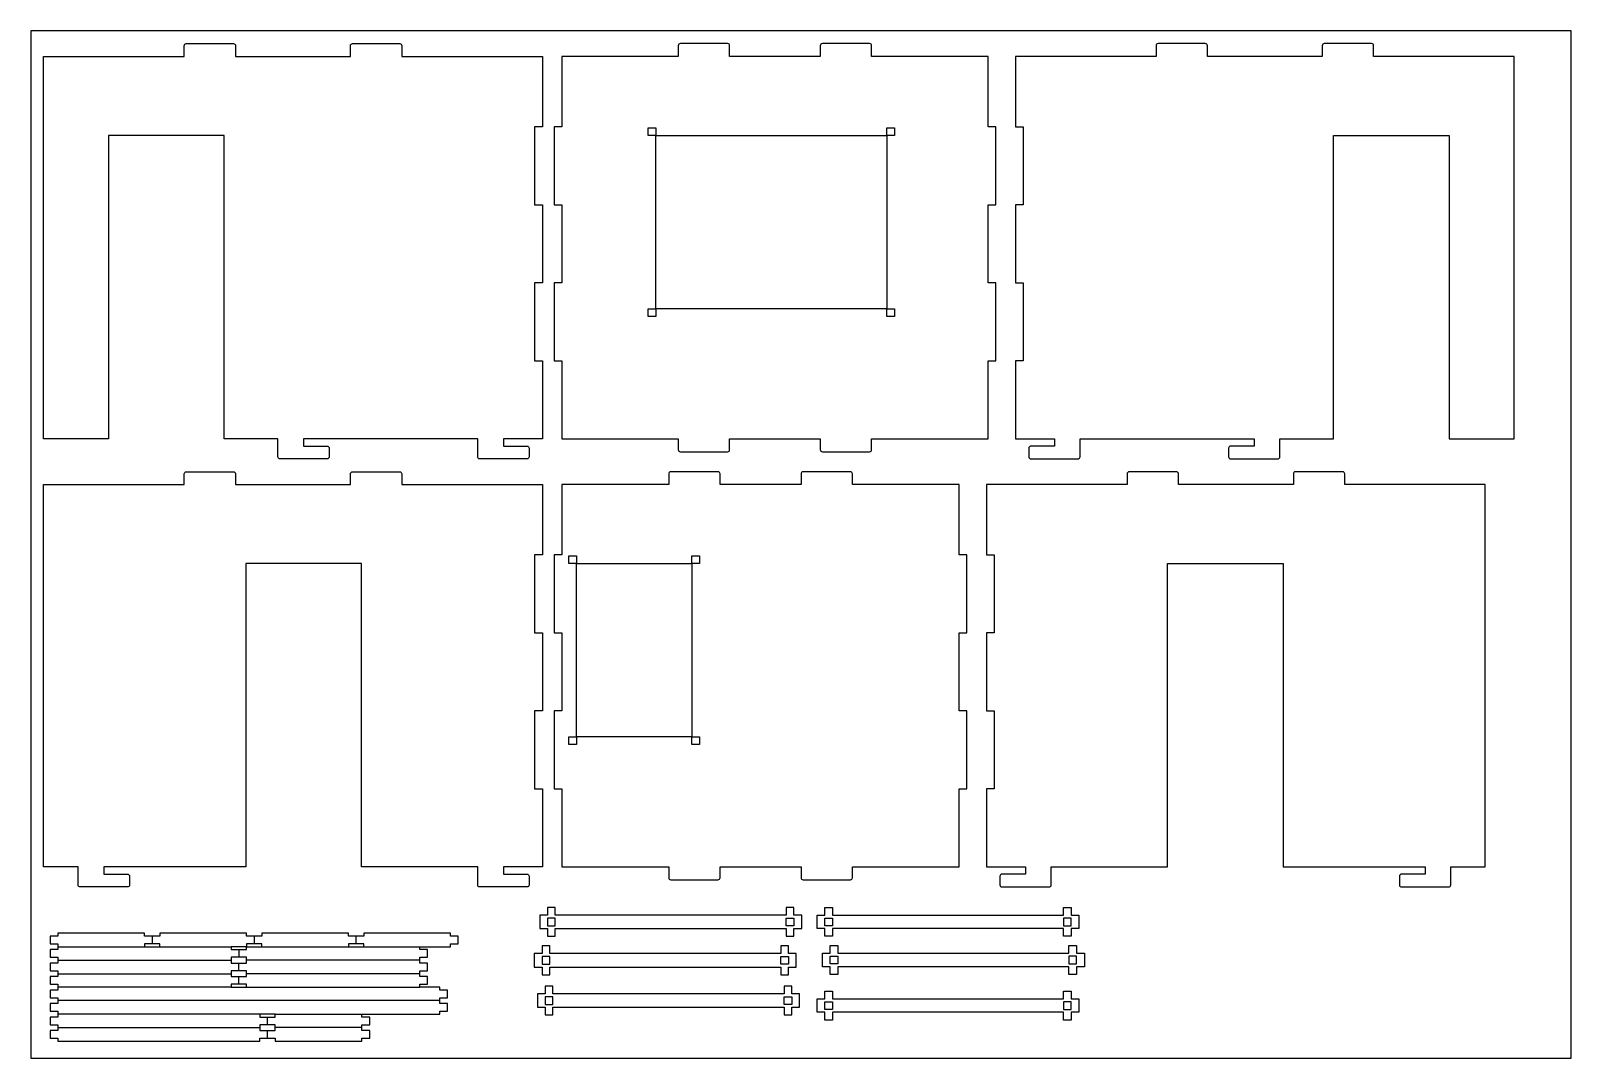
# Model space of a CAD drawing. Header units: inches. Extents: x 331 to 931, y 142 to 542.
import ezdxf

# ---------------------------------------------------------------- set-up
doc = ezdxf.new("R2010")
doc.units = ezdxf.units.IN
doc.header["$MEASUREMENT"] = 0
doc.layers.add('2', color=3, linetype='Continuous')
doc.layers.add('3', color=30, linetype='Continuous')

msp = doc.modelspace()

# ---------------------------------------------------------------- linework, layer by layer
at = {"layer": '2'}
for p, q in [((378.54, 189.11), (378.54, 186.11)), ((418.29, 189.11), (418.29, 186.11)), ((458.04, 186.11), (458.04, 189.11)), ((341.79, 184.99), (375.54, 184.99)), ((381.54, 184.99), (409.29, 184.99)), ((412.29, 183.86), (412.29, 180.86)), ((421.29, 184.99), (455.04, 184.99)), ((461.04, 184.99), (482.79, 184.99)), ((341.79, 179.74), (409.29, 179.74)), ((341.79, 174.49), (409.29, 174.49)), ((412.29, 175.61), (412.29, 178.61)), ((482.79, 179.74), (415.29, 179.74)), ((482.79, 174.49), (415.29, 174.49)), ((409.29, 169.24), (341.79, 169.24)), ((412.29, 170.36), (412.29, 173.36)), ((415.29, 169.24), (482.79, 169.24)), ((490.67, 163.99), (341.79, 163.99)), ((420.54, 158.74), (341.79, 158.74)), ((423.54, 154.61), (423.54, 157.61)), ((426.54, 158.74), (490.67, 158.74)), ((341.79, 153.49), (420.54, 153.49)), ((423.54, 149.36), (423.54, 152.36)), ((460.29, 153.49), (426.54, 153.49))]:
    msp.add_line(p, q, dxfattribs=at)
for points in [[(331.3, 141.59), (931.3, 141.59), (931.3, 541.59), (331.3, 541.59)], [(664.76, 500.84), (664.76, 503.84), (667.76, 503.84), (667.76, 500.84), (664.76, 500.84), (664.76, 433.34), (667.76, 433.34), (667.76, 430.34), (664.76, 430.34), (664.76, 433.34), (574.76, 433.34), (574.76, 430.34), (571.76, 430.34), (571.76, 433.34), (574.76, 433.34), (574.76, 500.84), (571.76, 500.84), (571.76, 503.84), (574.76, 503.84), (574.76, 500.84)], [(540.82, 337.16), (543.82, 337.16), (543.82, 334.16), (588.82, 334.16), (588.82, 337.16), (591.82, 337.16), (591.82, 334.16), (588.82, 334.16), (588.82, 266.66), (591.82, 266.66), (591.82, 263.66), (588.82, 263.66), (588.82, 266.66), (543.82, 266.66), (543.82, 263.66), (540.82, 263.66), (540.82, 266.66), (543.82, 266.66), (543.82, 334.16), (540.82, 334.16)], [(532.57, 193.15), (535.57, 193.15), (535.57, 196.15), (532.57, 196.15)], [(628.57, 193.15), (625.57, 193.15), (625.57, 196.15), (628.57, 196.15)], [(640.57, 196.15), (643.57, 196.15), (643.57, 193.15), (640.57, 193.15)], [(736.57, 196.15), (733.57, 196.15), (733.57, 193.15), (736.57, 193.15)], [(381.54, 186.11), (375.54, 186.11), (375.54, 184.99), (381.54, 184.99)], [(421.29, 186.11), (415.29, 186.11), (415.29, 184.99), (421.29, 184.99)], [(461.04, 186.11), (455.04, 186.11), (455.04, 184.99), (461.04, 184.99)], [(415.29, 184.99), (409.29, 184.99), (409.29, 183.86), (415.29, 183.86)], [(415.29, 180.86), (409.29, 180.86), (409.29, 178.61), (415.29, 178.61)], [(530.42, 178.19), (533.42, 178.19), (533.42, 181.19), (530.42, 181.19)], [(626.42, 178.19), (623.42, 178.19), (623.42, 181.19), (626.42, 181.19)], [(642.67, 181.33), (645.67, 181.33), (645.67, 178.33), (642.67, 178.33)], [(738.67, 181.33), (735.67, 181.33), (735.67, 178.33), (738.67, 178.33)], [(415.29, 175.61), (409.29, 175.61), (409.29, 173.36), (415.29, 173.36)], [(415.29, 170.36), (409.29, 170.36), (409.29, 169.24), (415.29, 169.24)], [(531.68, 162.53), (534.68, 162.53), (534.68, 165.53), (531.68, 165.53)], [(627.68, 162.53), (624.68, 162.53), (624.68, 165.53), (627.68, 165.53)], [(640.57, 163.57), (643.57, 163.57), (643.57, 160.57), (640.57, 160.57)], [(736.57, 163.57), (733.57, 163.57), (733.57, 160.57), (736.57, 160.57)], [(426.54, 158.74), (420.54, 158.74), (420.54, 157.61), (426.54, 157.61)], [(426.54, 154.61), (420.54, 154.61), (420.54, 152.36), (426.54, 152.36)]]:
    msp.add_lwpolyline(points, close=True, dxfattribs=at)
at = {"layer": '3'}
for points in [[(336.3, 531.59), (391.05, 531.59), (391.05, 535.79, -0.414214), (391.85, 536.59), (410.25, 536.59, -0.414214), (411.05, 535.79), (411.05, 531.59), (455.8, 531.59), (455.8, 535.79, -0.414214), (456.6, 536.59), (475, 536.59, -0.414214), (475.8, 535.79), (475.8, 531.59), (530.55, 531.59), (530.55, 504.21), (527.55, 504.21), (527.55, 473.84), (530.55, 473.84), (530.55, 443.46), (527.55, 443.46), (527.55, 413.09), (530.55, 413.09), (530.55, 382.71), (515.36, 382.71), (515.36, 379.91), (524.56, 379.91, -0.414214), (525.36, 379.11), (525.36, 375.71, -0.414214), (524.56, 374.91), (506.16, 374.91, -0.414214), (505.36, 375.71), (505.36, 379.91), (505.36, 382.71), (437.55, 382.71), (437.55, 379.91), (446.75, 379.91, -0.414214), (447.55, 379.11), (447.55, 375.71, -0.414214), (446.75, 374.91), (428.35, 374.91, -0.414214), (427.55, 375.71), (427.55, 379.91), (427.55, 382.71), (406.61, 382.71), (406.61, 500.84), (361.61, 500.84), (361.61, 382.71), (336.3, 382.71)], [(707.14, 443.46), (704.14, 443.46), (704.14, 473.84), (707.14, 473.84), (707.14, 504.21), (704.14, 504.21), (704.14, 531.59), (658.82, 531.59), (658.82, 535.79, 0.414214), (658.02, 536.59), (639.62, 536.59, 0.414214), (638.82, 535.79), (638.82, 531.59), (603.51, 531.59), (603.51, 535.79, 0.414214), (602.71, 536.59), (584.31, 536.59, 0.414214), (583.51, 535.79), (583.51, 531.59), (538.2, 531.59), (538.2, 504.21), (535.2, 504.21), (535.2, 473.84), (538.2, 473.84), (538.2, 443.46), (535.2, 443.46), (535.2, 413.09), (538.2, 413.09), (538.2, 382.71), (583.51, 382.71), (583.51, 378.51, 0.414214), (584.31, 377.71), (602.71, 377.71, 0.414214), (603.51, 378.51), (603.51, 382.71), (638.82, 382.71), (638.82, 378.51, 0.414214), (639.62, 377.71), (658.02, 377.71, 0.414214), (658.82, 378.51), (658.82, 382.71), (704.14, 382.71), (704.14, 413.09), (707.14, 413.09)], [(909.09, 531.59), (854.34, 531.59), (854.34, 535.79, 0.414214), (853.54, 536.59), (835.14, 536.59, 0.414214), (834.34, 535.79), (834.34, 531.59), (789.59, 531.59), (789.59, 535.79, 0.414214), (788.79, 536.59), (770.39, 536.59, 0.414214), (769.59, 535.79), (769.59, 531.59), (714.84, 531.59), (714.84, 504.21), (717.84, 504.21), (717.84, 473.84), (714.84, 473.84), (714.84, 443.46), (717.84, 443.46), (717.84, 413.09), (714.84, 413.09), (714.84, 382.71), (730.03, 382.71), (730.03, 379.91), (720.83, 379.91, 0.414214), (720.03, 379.11), (720.03, 375.71, 0.414214), (720.83, 374.91), (739.23, 374.91, 0.414214), (740.03, 375.71), (740.03, 379.91), (740.03, 382.71), (807.84, 382.71), (807.84, 379.91), (798.64, 379.91, 0.414214), (797.84, 379.11), (797.84, 375.71, 0.414214), (798.64, 374.91), (817.04, 374.91, 0.414214), (817.84, 375.71), (817.84, 379.91), (817.84, 382.71), (838.78, 382.71), (838.78, 500.84), (883.78, 500.84), (883.78, 382.71), (909.09, 382.71)], [(336.3, 364.91), (391.05, 364.91), (391.05, 369.11, -0.414214), (391.85, 369.91), (410.25, 369.91, -0.414214), (411.05, 369.11), (411.05, 364.91), (455.8, 364.91), (455.8, 369.11, -0.414214), (456.6, 369.91), (475, 369.91, -0.414214), (475.8, 369.11), (475.8, 364.91), (530.55, 364.91), (530.55, 337.54), (527.55, 337.54), (527.55, 307.16), (530.55, 307.16), (530.55, 276.79), (527.55, 276.79), (527.55, 246.41), (530.55, 246.41), (530.55, 216.04), (515.36, 216.04), (515.36, 213.24), (524.56, 213.24, -0.414214), (525.36, 212.44), (525.36, 209.04, -0.414214), (524.56, 208.24), (506.16, 208.24, -0.414214), (505.36, 209.04), (505.36, 213.24), (505.36, 216.04), (460.05, 216.04), (460.05, 334.16), (415.05, 334.16), (415.05, 216.04), (359.74, 216.04), (359.74, 213.24), (368.94, 213.24, -0.414214), (369.74, 212.44), (369.74, 209.04, -0.414214), (368.94, 208.24), (350.54, 208.24, -0.414214), (349.74, 209.04), (349.74, 213.24), (349.74, 216.04), (336.3, 216.04)], [(692.89, 246.41), (695.89, 246.41), (695.89, 276.79), (692.89, 276.79), (692.89, 307.16), (695.89, 307.16), (695.89, 337.54), (692.89, 337.54), (692.89, 364.91), (651.32, 364.91), (651.32, 369.11, 0.414214), (650.52, 369.91), (632.12, 369.91, 0.414214), (631.32, 369.11), (631.32, 364.91), (599.76, 364.91), (599.76, 369.11, 0.414214), (598.96, 369.91), (580.56, 369.91, 0.414214), (579.76, 369.11), (579.76, 364.91), (538.2, 364.91), (538.2, 337.54), (535.2, 337.54), (535.2, 307.16), (538.2, 307.16), (538.2, 276.79), (535.2, 276.79), (535.2, 246.41), (538.2, 246.41), (538.2, 216.04), (579.76, 216.04), (579.76, 211.84, 0.414214), (580.56, 211.04), (598.96, 211.04, 0.414214), (599.76, 211.84), (599.76, 216.04), (631.32, 216.04), (631.32, 211.84, 0.414214), (632.12, 211.04), (650.52, 211.04, 0.414214), (651.32, 211.84), (651.32, 216.04), (692.89, 216.04)], [(897.84, 364.91), (843.09, 364.91), (843.09, 369.11, 0.414214), (842.29, 369.91), (823.89, 369.91, 0.414214), (823.09, 369.11), (823.09, 364.91), (778.34, 364.91), (778.34, 369.11, 0.414214), (777.54, 369.91), (759.14, 369.91, 0.414214), (758.34, 369.11), (758.34, 364.91), (703.59, 364.91), (703.59, 337.54), (706.59, 337.54), (706.59, 307.16), (703.59, 307.16), (703.59, 276.79), (706.59, 276.79), (706.59, 246.41), (703.59, 246.41), (703.59, 216.04), (718.78, 216.04), (718.78, 213.24), (709.58, 213.24, 0.414214), (708.78, 212.44), (708.78, 209.04, 0.414214), (709.58, 208.24), (727.98, 208.24, 0.414214), (728.78, 209.04), (728.78, 213.24), (728.78, 216.04), (774.09, 216.04), (774.09, 334.16), (819.09, 334.16), (819.09, 216.04), (874.4, 216.04), (874.4, 213.24), (865.2, 213.24, 0.414214), (864.4, 212.44), (864.4, 209.04, 0.414214), (865.2, 208.24), (883.6, 208.24, 0.414214), (884.4, 209.04), (884.4, 213.24), (884.4, 216.04), (897.84, 216.04)]]:
    msp.add_lwpolyline(points, format="xyb", close=True, dxfattribs=at)
for points in [[(631.57, 197.28), (628.57, 197.28), (628.57, 200.28), (625.57, 200.28), (625.57, 197.28), (569.32, 197.28), (535.57, 197.28), (535.57, 200.28), (532.57, 200.28), (532.57, 197.28), (529.57, 197.28), (529.57, 192.03), (532.57, 192.03), (532.57, 189.03), (535.57, 189.03), (535.57, 192.03), (569.32, 192.03), (625.57, 192.03), (625.57, 189.03), (628.57, 189.03), (628.57, 192.03), (631.57, 192.03)], [(739.57, 192.03), (736.57, 192.03), (736.57, 189.03), (733.57, 189.03), (733.57, 192.03), (677.32, 192.03), (643.57, 192.03), (643.57, 189.03), (640.57, 189.03), (640.57, 192.03), (637.57, 192.03), (637.57, 197.28), (640.57, 197.28), (640.57, 200.28), (643.57, 200.28), (643.57, 197.28), (677.32, 197.28), (733.57, 197.28), (733.57, 200.28), (736.57, 200.28), (736.57, 197.28), (739.57, 197.28)], [(493.67, 168.11), (490.67, 168.11), (490.67, 169.24), (482.79, 169.24), (482.79, 170.36), (485.79, 170.36), (485.79, 173.36), (482.79, 173.36), (482.79, 175.61), (485.79, 175.61), (485.79, 178.61), (482.79, 178.61), (482.79, 180.86), (485.79, 180.86), (485.79, 183.86), (482.79, 183.86), (482.79, 184.99), (494.79, 184.99), (494.79, 186.11), (497.79, 186.11), (497.79, 189.11), (494.79, 189.11), (494.79, 190.24), (461.04, 190.24), (461.04, 189.11), (455.04, 189.11), (455.04, 190.24), (421.29, 190.24), (421.29, 189.11), (415.29, 189.11), (415.29, 190.24), (381.54, 190.24), (381.54, 189.11), (375.54, 189.11), (375.54, 190.24), (341.79, 190.24), (341.79, 189.11), (338.79, 189.11), (338.79, 186.11), (341.79, 186.11), (341.79, 183.86), (338.79, 183.86), (338.79, 180.86), (341.79, 180.86), (341.79, 178.61), (338.79, 178.61), (338.79, 175.61), (341.79, 175.61), (341.79, 173.36), (338.79, 173.36), (338.79, 170.36), (341.79, 170.36), (341.79, 168.11), (338.79, 168.11), (338.79, 165.11), (341.79, 165.11), (341.79, 162.86), (338.79, 162.86), (338.79, 159.86), (341.79, 159.86), (341.79, 157.61), (338.79, 157.61), (338.79, 154.61), (341.79, 154.61), (341.79, 152.36), (338.79, 152.36), (338.79, 149.36), (341.79, 149.36), (341.79, 148.24), (420.54, 148.24), (420.54, 149.36), (426.54, 149.36), (426.54, 148.24), (460.29, 148.24), (460.29, 149.36), (463.29, 149.36), (463.29, 152.36), (460.29, 152.36), (460.29, 154.61), (463.29, 154.61), (463.29, 157.61), (460.29, 157.61), (460.29, 158.74), (490.67, 158.74), (490.67, 159.86), (493.67, 159.86), (493.67, 162.86), (490.67, 162.86), (490.67, 165.11), (493.67, 165.11)], [(629.42, 182.31), (626.42, 182.31), (626.42, 185.31), (623.42, 185.31), (623.42, 182.31), (567.17, 182.31), (533.42, 182.31), (533.42, 185.31), (530.42, 185.31), (530.42, 182.31), (527.42, 182.31), (527.42, 177.06), (530.42, 177.06), (530.42, 174.06), (533.42, 174.06), (533.42, 177.06), (567.17, 177.06), (623.42, 177.06), (623.42, 174.06), (626.42, 174.06), (626.42, 177.06), (629.42, 177.06)], [(741.67, 177.21), (738.67, 177.21), (738.67, 174.21), (735.67, 174.21), (735.67, 177.21), (679.42, 177.21), (645.67, 177.21), (645.67, 174.21), (642.67, 174.21), (642.67, 177.21), (639.67, 177.21), (639.67, 182.46), (642.67, 182.46), (642.67, 185.46), (645.67, 185.46), (645.67, 182.46), (679.42, 182.46), (735.67, 182.46), (735.67, 185.46), (738.67, 185.46), (738.67, 182.46), (741.67, 182.46)], [(630.68, 166.65), (627.68, 166.65), (627.68, 169.65), (624.68, 169.65), (624.68, 166.65), (568.43, 166.65), (534.68, 166.65), (534.68, 169.65), (531.68, 169.65), (531.68, 166.65), (528.68, 166.65), (528.68, 161.4), (531.68, 161.4), (531.68, 158.4), (534.68, 158.4), (534.68, 161.4), (568.43, 161.4), (624.68, 161.4), (624.68, 158.4), (627.68, 158.4), (627.68, 161.4), (630.68, 161.4)], [(739.57, 159.45), (736.57, 159.45), (736.57, 156.45), (733.57, 156.45), (733.57, 159.45), (677.32, 159.45), (643.57, 159.45), (643.57, 156.45), (640.57, 156.45), (640.57, 159.45), (637.57, 159.45), (637.57, 164.7), (640.57, 164.7), (640.57, 167.7), (643.57, 167.7), (643.57, 164.7), (677.32, 164.7), (733.57, 164.7), (733.57, 167.7), (736.57, 167.7), (736.57, 164.7), (739.57, 164.7)]]:
    msp.add_lwpolyline(points, close=True, dxfattribs=at)

doc.saveas('drawing.dxf')
